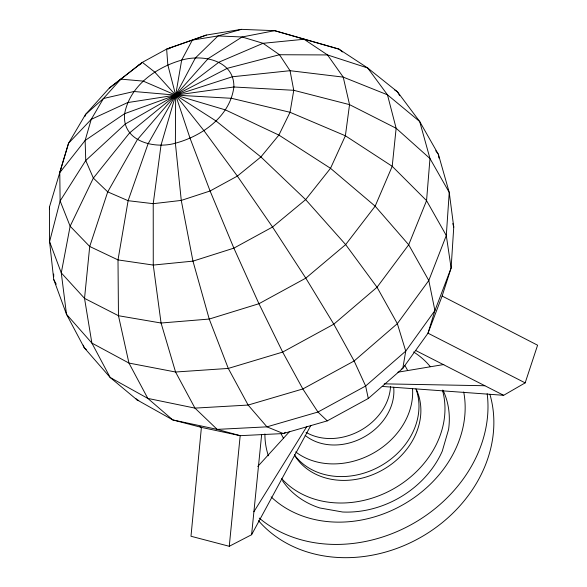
<?xml version="1.0" encoding="UTF-8"?>
<svg xmlns="http://www.w3.org/2000/svg" width="587" height="587" viewBox="0 0 587 587"><rect width="100%" height="100%" fill="white"/><g stroke="black" fill="none" stroke-linecap="round" stroke-linejoin="round"><path stroke-width="0.88" d="M453.758 227.052L451.117 268.039L442.128 296.031L428.004 333.189L402.799 368.365L368.291 398.485L327.282 420.864L283.316 433.558L240.186 435.671L201.407 427.387L172.783 419.925L137.05 399.886L110.173 377.485L84.234 347.724L66.5 314.302L53.725 279.471L49.587 241.668L49.411 207.174L68.554 143.235L85.489 114.509L109.307 88.065L142.347 62.347L166.642 49.081L206.382 35.051L241.448 29.35L274.679 30.678L338.926 49.103L367.704 67.989L397.472 91.814L419.69 121.509L438.416 154.403L449.238 192.426L453.758 227.052L452.782 223.581M199.829 426.507L201.407 427.387L190.988 536.254L229.26 546.284L240.186 435.671L217.175 429.383L172.783 419.925L147.814 398.404L110.173 377.485L91.873 343.072L66.5 314.302L61.275 272.882L49.587 241.668L60.123 200.945L59.771 172.644L85.13 140.469L124.635 113.673L175.66 95.116L232.393 76.765L290.044 70.697L343.234 77.117L387.464 94.808L419.69 121.509L429.978 158.527L449.238 192.426L446.296 235.512L451.117 268.039L434.916 310.567L428.004 333.189L525.167 382.878L537.589 345.207L442.128 296.031M229.26 546.284L251.596 534.728L261.655 434.49M85.078 116.277L85.489 114.509L103.444 98.499L120.856 79.135L142.347 62.347L154.748 72.069L175.66 95.116L203.968 130.681L237.361 176.1L272.537 227.03L305.805 278.143L333.805 324.178L354.137 360.976L365.635 386.019L368.291 398.485M251.596 534.728L310.824 425.48M60.909 170.171L59.999 171.727L68.554 143.235L91.234 119.352L103.444 98.499L133.968 91.499L175.66 95.116L231.535 98.308L290.044 112.286L345.383 135.78L392.211 166.297L426.558 200.637L446.296 235.512L428.796 280.505L397.34 323.642L354.137 360.976L302.841 388.961L248.132 405.059L194.957 408.112L147.814 398.404L128.949 363.067L118.464 315.718L118.002 259.909L128.113 200.695L148.019 143.91L175.66 95.116L195.376 57.966L218.012 35.939L241.448 29.35M253.9 511.739L306.913 426.367M257.73 466.504L289.67 431.445M109.307 88.065L120.856 79.135L143.213 81.116L175.66 95.116L225.474 109.916L278.884 135.083L330.518 168.308L375.152 206.169L408.699 244.772L428.796 280.505L434.916 310.567L405.742 351.114L365.635 386.019L317.949 412.037L266.946 426.844L217.175 429.383L194.957 408.112L175.564 372.011L161.065 323.019L153.266 265.067L153.229 203.682L161.021 145.114L175.66 95.116L181.662 60.116L192.353 40.085L206.382 35.051M382.269 386.437L503.646 395.308L525.167 382.878M285.605 432.296L283.316 433.558L266.946 426.844L248.132 405.059L228.284 368.423L209.229 319.057L192.962 261.134L181.273 200.409L175.381 143.199L175.66 95.116L167.838 64.922L166.642 49.081L192.353 40.085L218.012 35.939L242.086 36.981L274.679 30.678L338.926 49.103L342.448 51.964M138.503 65.26L140.909 63.946M168.234 49.029L171.448 47.268M401.2 369.23L402.799 368.365L405.742 351.114L397.34 323.642L377.037 287.248L345.655 244.596L305.651 199.617L260.899 156.942L216.067 120.988L175.66 95.116L127.621 102.586L91.234 119.352L85.13 140.469L85.753 160.508L93.355 178.088L107.722 191.876L128.113 200.695L153.229 203.682L181.273 200.409L210.087 190.988L237.361 176.1L260.899 156.942L278.884 135.083L290.044 112.286L293.757 90.303L290.044 70.697L279.478 54.73L263.064 43.306L242.086 36.981L208.092 58.649L175.66 95.116L137.299 139.721L107.722 191.876L89.716 246.481L84.528 298.357L91.873 343.072L128.949 363.067L175.564 372.011L228.284 368.423L282.67 352.083L333.805 324.178L377.037 287.248L408.699 244.772L426.558 200.637L429.978 158.527L396.137 128.26L349.536 104.633L293.757 90.303L233.875 86.993L175.66 95.116L125.266 124.018L85.753 160.508L60.123 200.945L70.132 226.215L89.716 246.481L118.002 259.909L153.266 265.067L192.962 261.134L233.875 248.14L272.537 227.03L305.651 199.617L330.518 168.308L345.383 135.78L349.536 104.633L343.234 77.117L327.539 54.943L304.051 39.263L263.064 43.306L218.98 62.149L175.66 95.116L129.558 132.919L93.355 178.088L70.132 226.215L61.275 272.882L84.528 298.357L118.464 315.718L161.065 323.019L209.229 319.057L258.94 303.721L305.805 278.143L345.655 244.596L375.152 206.169L392.211 166.297L396.137 128.26L387.464 94.808L367.704 67.989L327.539 54.943L279.478 54.73L227.286 68.312L175.66 95.116L190.063 138.268L210.087 190.988L233.875 248.14L258.94 303.721L282.67 352.083L302.841 388.961L317.949 412.037L327.282 420.864M397.883 372.202L443.838 364.52M384.221 383.847L484.862 385.74M301.711 38.691L303.508 38.764M138.774 400.415L137.05 399.886L135.861 398.536M415.633 350.476L503.646 395.308M394.442 89.818L397.472 91.814L399.688 95.71M86.326 349.507L84.234 347.724L83.288 345.163M435.701 150.749L438.416 154.403L438.922 158.02M53.725 279.471L56.249 284.218M49.411 207.174L49.624 208.972M53.688 274.019L53.711 276.748M390.524 386.635A53.63 43.695 -28.8 0 1 359.743 430.851A53.63 43.695 -28.8 0 1 306.04 432.333M393.679 387.244A53.212 43.563 -28.8 0 1 363.47 437.344A53.212 43.563 -28.8 0 1 305.13 435.385M412.507 388.513A70.756 58.062 -28.8 0 1 372.187 453.773A70.756 58.062 -28.8 0 1 295.687 451.909M283.646 438.496A70.756 58.062 -28.8 0 1 281.122 433.749M404.803 365.503A70.756 58.062 -28.8 0 1 407.481 370.177M415.919 388.88A69.633 57.687 -28.8 0 1 379.327 466.672A69.633 57.687 -28.8 0 1 294.388 454.903M442.444 390.106A93.465 77.682 -28.8 0 1 392.395 489.455A93.465 77.682 -28.8 0 1 281.694 478.61M268.376 455.783A93.465 77.682 -28.8 0 1 264.898 433.91M413.615 351.973A93.465 77.682 -28.8 0 1 430.249 366.604M416.469 389.753A69.295 57.57 -28.8 0 1 381.007 470.818A69.295 57.57 -28.8 0 1 294.417 455.064M443.06 390.26A92.357 77.293 -28.8 0 1 448.563 429.537L442.246 451.212A92.357 77.293 -28.8 0 1 342.647 512.011L319.9 507.997A92.357 77.293 -28.8 0 1 282.501 480.746M487.173 393.686A136.477 113.57 -28.9 0 1 410.709 524.917A136.477 113.57 -28.9 0 1 259.249 518.086M463.723 391.977A113.518 94.412 -28.8 0 1 400.782 505.965A113.518 94.412 -28.8 0 1 271.143 496.896M489.962 394.523A134.027 112.689 -28.9 0 1 418.193 538.749A134.027 112.689 -28.9 0 1 258.456 520.632M233.875 86.993C230.155 116.373 202.199 136.023 175.381 143.199C154.22 149.347 121.634 141.254 124.635 113.673C129.83 85.937 155.922 67.395 181.662 60.116C202.273 54.019 234.47 60.006 233.875 86.993"/></g></svg>
